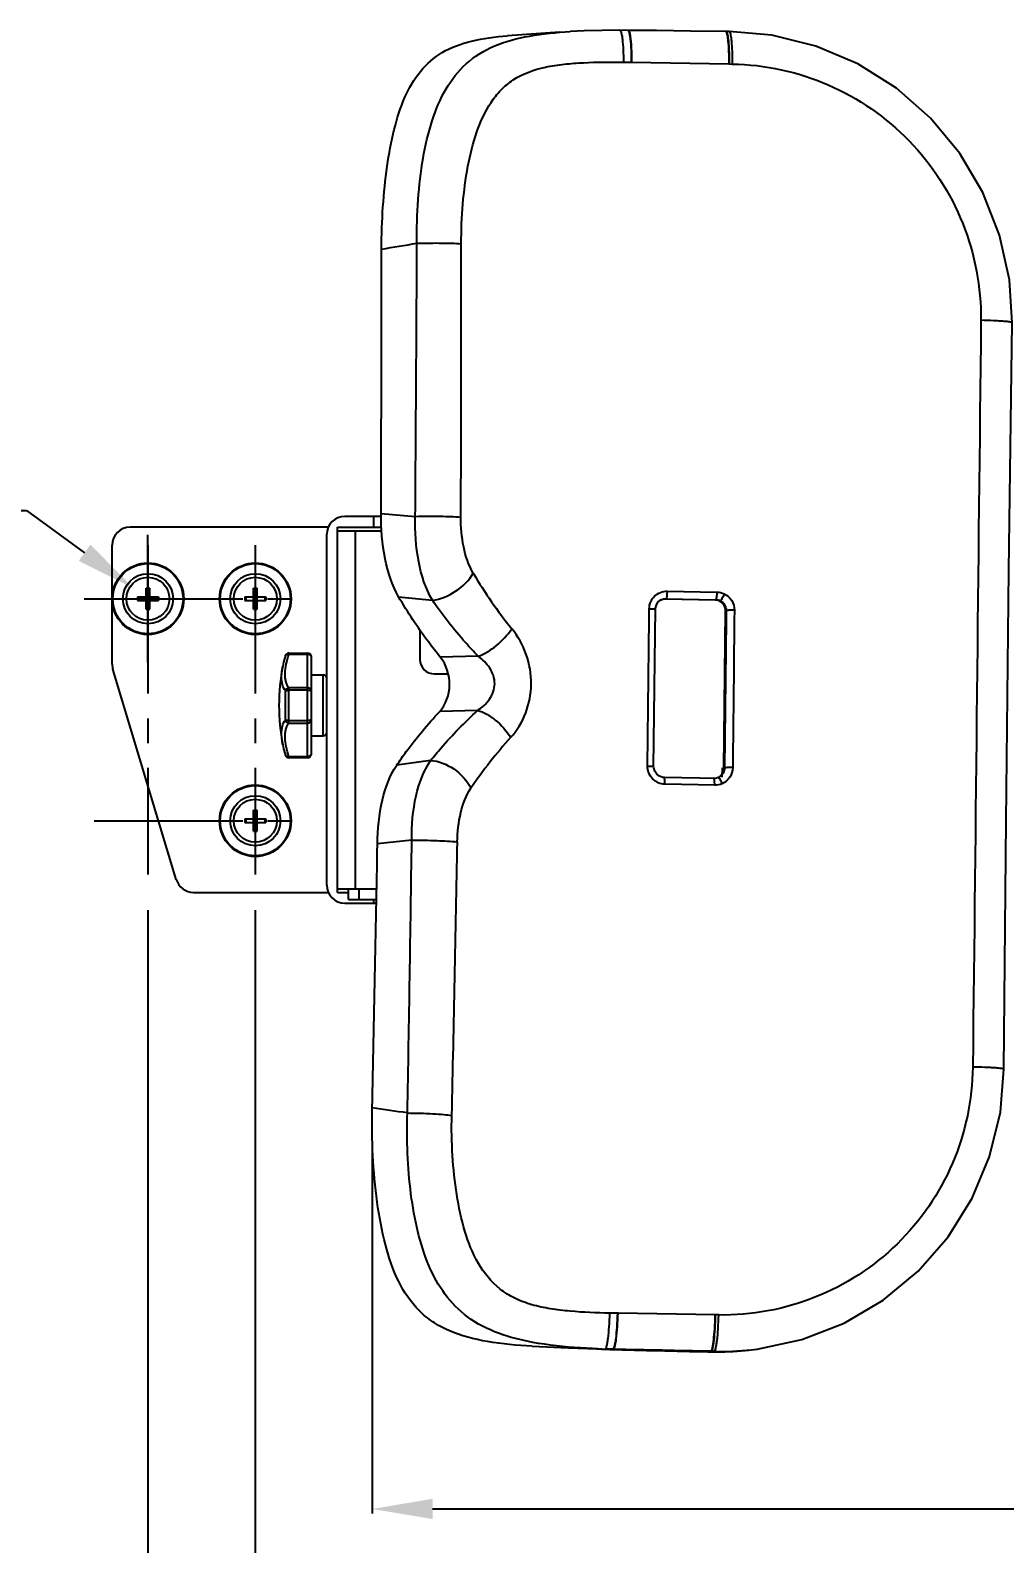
# Model space of a CAD drawing. Header units: inches. Extents: x -1861 to -181, y -5440 to -4252.
# Drawn here: x -1095.5 to -823.2, y -5172.4 to -4749.7 of the extents above; entities that cross this region are included whole.
import ezdxf

# ---------------------------------------------------------------- set-up
doc = ezdxf.new("R2010")
doc.units = ezdxf.units.IN
doc.header["$LTSCALE"] = 10.89
doc.header["$MEASUREMENT"] = 0
doc.header["$PDMODE"] = 3
doc.header["$PDSIZE"] = 0.3125
doc.linetypes.add('CENTER2', pattern=[28.575, 19.05, -3.175, 3.175, -3.175])
doc.layers.get('0').update_dxf_attribs({"linetype": 'CONTINUOUS'})
doc.layers.get('Defpoints').update_dxf_attribs({"linetype": 'CONTINUOUS'})
for name, color, linetype in [('02___PRT_ALL_AXES', 7, 'CONTINUOUS'), ('03___PRT_ALL_CURVES', 7, 'CONTINUOUS'), ('Cneter', 1, 'CENTER2')]:
    doc.layers.add(name, color=color, linetype=linetype)
doc.styles.get("Standard").update_dxf_attribs({"font": 'txt', "width": 0.8})
doc.dimstyles.get("Standard").update_dxf_attribs({"dimtxt": 1.40625, "dimasz": 1.6875, "dimexe": 0.125, "dimexo": 0.0625, "dimgap": 0.09, "dimtad": 0, "dimtih": 1, "dimtoh": 1, "dimzin": 4, "dimdsep": 46, "dimtxsty": 'Standard', "dimcen": 0.09, "dimadec": 0, "dimazin": 0, "dimtp": 0.01, "dimtm": 0.01, "dimtfac": 1, "dimtofl": 0, "dimtmove": 0, "dimatfit": 3, "dimfxl": 1, "dimtolj": 1, "dimtzin": 4, "dimarcsym": 0})

# ---------------------------------------------------------------- blocks, each defined once
blk = doc.blocks.new('*D13')
at = {"color": 3, "linetype": 'ByBlock', "lineweight": -2, "transparency": 16777216}
for p, q in [((-1144.33, -4883.87), (-1096.55, -4883.87)), ((-1096.55, -4883.87), (-1080.3, -4895.67))]:
    blk.add_line(p, q, dxfattribs=at)
at = {"color": 3, "lineweight": -2, "transparency": 16777216}
for p, q in [((-1062.59, -4926.33), (-1062.59, -4890.69)), ((-1080.41, -4908.51), (-1044.77, -4908.51))]:
    blk.add_line(p, q, dxfattribs=at)
at = {"color": 3, "transparency": 16777216}
blk.add_solid([(-1078.64, -4893.39), (-1081.95, -4897.94), (-1066.64, -4905.58)], dxfattribs=at)
at = {"layer": 'Defpoints', "color": 0, "transparency": 16777216}
for p in [(-1066.64, -4905.58), (-1058.54, -4911.45)]:
    blk.add_point(p, dxfattribs=at)
at = {"color": 3, "transparency": 16777216, "insert": (-1120.89, -4875.94), "char_height": 14.062, "attachment_point": 5}
blk.add_mtext('\\A1;6-∅10', dxfattribs=at)
blk = doc.blocks.new('*D14')
at = {"color": 3, "linetype": 'ByBlock', "lineweight": -2, "transparency": 16777216}
for p, q in [((-999.94, -5060.69), (-999.94, -5163.97)), ((-599.24, -5060.69), (-599.24, -5163.97)), ((-983.06, -5162.72), (-616.12, -5162.72))]:
    blk.add_line(p, q, dxfattribs=at)
at = {"color": 3, "transparency": 16777216}
for points in [[(-983.06, -5159.9), (-983.06, -5165.53), (-999.94, -5162.72)], [(-616.12, -5159.9), (-616.12, -5165.53), (-599.24, -5162.72)]]:
    blk.add_solid(points, dxfattribs=at)
at = {"layer": 'Defpoints', "color": 0, "transparency": 16777216}
for p in [(-999.94, -5050.69), (-599.24, -5050.69), (-599.24, -5162.72)]:
    blk.add_point(p, dxfattribs=at)
at = {"color": 3, "transparency": 16777216, "insert": (-799.59, -5154.79), "char_height": 14.062, "attachment_point": 5}
blk.add_mtext('\\A1;400', dxfattribs=at)
blk = doc.blocks.new('*D15')
at = {"color": 3, "linetype": 'ByBlock', "lineweight": -2, "transparency": 16777216}
for p, q in [((-1032.59, -4995.51), (-1032.59, -5209.15)), ((-566.59, -4995.55), (-566.59, -5209.15)), ((-1015.72, -5207.9), (-583.47, -5207.9))]:
    blk.add_line(p, q, dxfattribs=at)
at = {"color": 3, "transparency": 16777216}
for points in [[(-1015.72, -5205.09), (-1015.72, -5210.71), (-1032.59, -5207.9)], [(-583.47, -5205.09), (-583.47, -5210.71), (-566.59, -5207.9)]]:
    blk.add_solid(points, dxfattribs=at)
at = {"layer": 'Defpoints', "color": 0, "transparency": 16777216}
for p in [(-1032.59, -4985.51), (-566.59, -4985.55), (-566.59, -5207.9)]:
    blk.add_point(p, dxfattribs=at)
at = {"color": 3, "transparency": 16777216, "insert": (-799.59, -5199.97), "char_height": 14.0625, "attachment_point": 5}
blk.add_mtext('\\A1;500%%P0.5', dxfattribs=at)
blk = doc.blocks.new('*D16')
at = {"color": 3, "linetype": 'ByBlock', "lineweight": -2, "transparency": 16777216}
for p, q in [((-1062.59, -4995.51), (-1062.59, -5254.92)), ((-536.59, -4995.55), (-536.59, -5254.92)), ((-1045.72, -5253.67), (-553.47, -5253.67))]:
    blk.add_line(p, q, dxfattribs=at)
at = {"color": 3, "transparency": 16777216}
for points in [[(-1045.72, -5250.85), (-1045.72, -5256.48), (-1062.59, -5253.67)], [(-553.47, -5250.85), (-553.47, -5256.48), (-536.59, -5253.67)]]:
    blk.add_solid(points, dxfattribs=at)
at = {"layer": 'Defpoints', "color": 0, "transparency": 16777216}
for p in [(-1062.59, -4985.51), (-536.59, -4985.55), (-536.59, -5253.67)]:
    blk.add_point(p, dxfattribs=at)
at = {"color": 3, "transparency": 16777216, "insert": (-799.59, -5245.74), "char_height": 14.0625, "attachment_point": 5}
blk.add_mtext('\\A1;562%%P0.5', dxfattribs=at)

msp = doc.modelspace()

# ---------------------------------------------------------------- linework, layer by layer
at = {"color": 7, "linetype": 'Continuous'}
for p, q in [((-947.48, -4750.26), (-962.16, -4751.3)), ((-947.48, -4750.26), (-944.59, -4750.08)), ((-928.41, -4749.77), (-930.72, -4749.75)), ((-900.23, -4750.11), (-901.09, -4750.1)), ((-901.03, -4750.24), (-900.99, -4750.31)), ((-929.73, -4758.66), (-927.53, -4758.7)), ((-927.53, -4758.7), (-927.45, -4758.7)), ((-927.45, -4758.7), (-900.28, -4759.15)), ((-900.28, -4759.15), (-900.17, -4759.15)), ((-900.17, -4759.15), (-899.32, -4759.17)), ((-997.46, -4884.75), (-987.89, -4885.5)), ((-1063.09, -4911.43), (-1063.09, -4905.6)), ((-1063.09, -4905.6), (-1062.09, -4905.6)), ((-1063.09, -4906.17), (-1062.09, -4906.17)), ((-1062.09, -4911.43), (-1062.09, -4905.6)), ((-1033.09, -4911.43), (-1033.09, -4905.6)), ((-1033.09, -4905.6), (-1032.09, -4905.6)), ((-1033.09, -4906.17), (-1032.09, -4906.17)), ((-1032.09, -4911.43), (-1032.09, -4905.6)), ((-917.54, -4906.39), (-903.65, -4906.65)), ((-1065.51, -4908.01), (-1065.51, -4909.01)), ((-1065.51, -4908.01), (-1063.09, -4908.01)), ((-1065.51, -4909.01), (-1063.09, -4909.01)), ((-1065.27, -4908.01), (-1065.27, -4909.01)), ((-1063.09, -4908.51), (-1062.09, -4908.51)), ((-1063.09, -4910.86), (-1062.09, -4910.86)), ((-1063.09, -4911.43), (-1062.09, -4911.43)), ((-1062.09, -4908.01), (-1059.67, -4908.01)), ((-1062.09, -4909.01), (-1059.67, -4909.01)), ((-1059.91, -4908.01), (-1059.91, -4909.01)), ((-1059.67, -4908.01), (-1059.67, -4909.01)), ((-1035.51, -4908.01), (-1035.51, -4909.01)), ((-1035.51, -4908.01), (-1033.09, -4908.01)), ((-1035.51, -4909.01), (-1033.09, -4909.01)), ((-1035.27, -4908.01), (-1035.27, -4909.01)), ((-1033.09, -4908.51), (-1032.09, -4908.51)), ((-1033.09, -4910.86), (-1032.09, -4910.86)), ((-1033.09, -4911.43), (-1032.09, -4911.43)), ((-1032.09, -4908.01), (-1029.67, -4908.01)), ((-1032.09, -4909.01), (-1029.67, -4909.01)), ((-1029.91, -4908.01), (-1029.91, -4909.01)), ((-1029.67, -4908.01), (-1029.67, -4909.01)), ((-992.56, -4907.95), (-983.12, -4908.92)), ((-919.34, -4908.89), (-919.34, -4908.89)), ((-917.83, -4908.51), (-918.06, -4908.64)), ((-904.13, -4908.87), (-918.06, -4908.64)), ((-917.83, -4908.51), (-903.95, -4908.77)), ((-903.95, -4908.77), (-904.13, -4908.87)), ((-901.66, -4955.84), (-901.18, -4911.92)), ((-901.02, -4911.82), (-901.18, -4911.92)), ((-1023.22, -4923.96), (-1023.22, -4923.68)), ((-1023.22, -4923.68), (-1017.99, -4923.68)), ((-1023.22, -4923.96), (-1017.99, -4923.96)), ((-1017.99, -4952.91), (-1017.99, -4923.68)), ((-1024.68, -4926.2), (-1024.92, -4927.3)), ((-1024.92, -4927.3), (-1024.92, -4927.3)), ((-1024.17, -4924.38), (-1024.68, -4926.2)), ((-1024.17, -4924.39), (-1024.17, -4924.39)), ((-1016.99, -4924.68), (-1016.99, -4951.91)), ((-970.32, -4924.57), (-980.9, -4924.84)), ((-1013.59, -4946.79), (-1013.59, -4929.79)), ((-1024.19, -4942.33), (-1024.19, -4934.26)), ((-1023.22, -4943.22), (-1023.22, -4933.37)), ((-1017.99, -4933.37), (-1023.22, -4933.37)), ((-1017.99, -4934.04), (-1023.22, -4934.04)), ((-970.48, -4939.72), (-981.07, -4939.98)), ((-1023.22, -4942.55), (-1017.99, -4942.55)), ((-1023.22, -4943.22), (-1017.99, -4943.22)), ((-1024.92, -4949.29), (-1024.92, -4949.29)), ((-1023.22, -4952.91), (-1023.22, -4952.63)), ((-1017.99, -4952.63), (-1023.22, -4952.63)), ((-1017.99, -4952.91), (-1023.22, -4952.91)), ((-983.61, -4953.7), (-993.08, -4954.97)), ((-901.49, -4955.75), (-901.66, -4955.84)), ((-904.23, -4960.58), (-918.13, -4960.33)), ((-1035.51, -4970.01), (-1035.51, -4971.01)), ((-1035.51, -4970.01), (-1033.09, -4970.01)), ((-1035.27, -4970.01), (-1035.27, -4971.01)), ((-1033.09, -4973.43), (-1033.09, -4967.6)), ((-1033.09, -4967.6), (-1032.09, -4967.6)), ((-1033.09, -4968.17), (-1032.09, -4968.17)), ((-1033.09, -4970.51), (-1032.09, -4970.51)), ((-1032.09, -4973.43), (-1032.09, -4967.6)), ((-1032.09, -4970.01), (-1029.67, -4970.01)), ((-1029.91, -4970.01), (-1029.91, -4971.01)), ((-1029.67, -4970.01), (-1029.67, -4971.01)), ((-1035.51, -4971.01), (-1033.09, -4971.01)), ((-1033.09, -4972.86), (-1032.09, -4972.86)), ((-1033.09, -4973.43), (-1032.09, -4973.43)), ((-1032.09, -4971.01), (-1029.67, -4971.01)), ((-988.88, -4975.94), (-998.47, -4977)), ((-931.34, -5108.08), (-933.53, -5108.04)), ((-931.25, -5108.08), (-931.34, -5108.08)), ((-904.08, -5108.53), (-931.25, -5108.08)), ((-903.98, -5108.54), (-904.08, -5108.53)), ((-903.12, -5108.55), (-903.98, -5108.54)), ((-939.13, -5117.93), (-937.23, -5118.01)), ((-936.96, -5117.99), (-937.23, -5117.98)), ((-937.23, -5118), (-934.85, -5118.06)), ((-937.23, -5118.01), (-936.96, -5118.02)), ((-934.86, -5118.09), (-933.51, -5118.14)), ((-932.63, -5118.12), (-934.85, -5118.06)), ((-932.54, -5118.12), (-933.51, -5118.14)), ((-932.54, -5118.12), (-932.63, -5118.12)), ((-905.2, -5118.69), (-906.18, -5118.83)), ((-905.2, -5118.69), (-905.31, -5118.69)), ((-904.35, -5118.71), (-905.2, -5118.69)), ((-895.69, -5118.44), (-894.66, -5118.33)), ((-894.66, -5118.33), (-894.07, -5118.27)), ((-906.18, -5118.83), (-906.04, -5118.84)), ((-906.04, -5118.84), (-905.82, -5118.82))]:
    msp.add_line(p, q, dxfattribs=at)
for points in [[(-930.72, -4749.75), (-940.7, -4749.89), (-944.59, -4750.08)], [(-901.19, -4750.1), (-910.97, -4749.98), (-920.48, -4749.85), (-928.41, -4749.77)], [(-821.15, -4831.45), (-821.89, -4819.4), (-824.62, -4806.96), (-829.29, -4795.1), (-835.77, -4784.12), (-843.9, -4774.31), (-853.48, -4765.92), (-864.25, -4759.16), (-875.96, -4754.19), (-888.29, -4751.15), (-900.23, -4750.11)], [(-823.42, -5039.91), (-822.77, -4970.6), (-822.01, -4900.67), (-821.15, -4831.45)], [(-921.3, -4955.36), (-921.13, -4940.97), (-920.97, -4925.88), (-920.82, -4911.43)], [(-920.82, -4911.43), (-920.8, -4911.1), (-920.54, -4910.2), (-920.01, -4909.42), (-919.34, -4908.89)], [(-1024.92, -4949.29), (-1024.68, -4950.39), (-1024.17, -4952.2)], [(-918.36, -4958.43), (-918.74, -4958.39), (-919.65, -4958.1), (-920.44, -4957.52), (-921, -4956.71), (-921.27, -4955.78), (-921.3, -4955.36)], [(-904.47, -4958.68), (-908.38, -4958.61), (-913.45, -4958.52), (-918.36, -4958.43)], [(-903.23, -4958.43), (-903.72, -4958.6), (-904.36, -4958.68), (-904.47, -4958.68)], [(-894.07, -5118.27), (-892.33, -5118.06), (-879.92, -5115.41), (-868.09, -5110.81), (-857.16, -5104.39), (-847.4, -5096.29), (-839.05, -5086.74), (-832.33, -5075.96), (-827.41, -5064.25), (-824.42, -5051.89), (-823.42, -5039.91)], [(-955.27, -5117.25), (-945.04, -5117.73), (-936.96, -5118.01)]]:
    msp.add_lwpolyline(points, dxfattribs=at)
for centre, radius in [((-1062.59, -4908.51), 10), ((-1062.59, -4908.51), 9.8), ((-1032.59, -4908.51), 10), ((-1032.59, -4908.51), 9.8), ((-1062.59, -4908.51), 7), ((-1062.59, -4908.51), 6), ((-1032.59, -4908.51), 7), ((-1032.59, -4908.51), 6), ((-1032.59, -4970.51), 10), ((-1032.59, -4970.51), 9.8), ((-1032.59, -4970.51), 7), ((-1032.59, -4970.51), 6)]:
    msp.add_circle(centre, radius, dxfattribs=at)
for centre, radius, start, end in [((-1408.96, -2291.35), 2552.91, 279.27891, 279.50396), ((-27734.3, -4687.19), 26747.14, 359.575186, 359.738592), ((-12293.86, -4830.38), 11318.83, 359.719847, 0.106422), ((-19178.62, -4814.41), 18181.29, 359.778347, 0.011197), ((-832.59, -4967.8), 137.09, 87.3751, 88.8615), ((-866.93, -4840.06), 121.39, 210.3282, 219.2652), ((-19226.06, -4734.03), 18304.39, 359.307545, 359.445123), ((-918.11, -4911.6), 2.96, 107.1364, 116.5935), ((-918.11, -4911.63), 2.99, 89.1173, 107.0683), ((-1023.22, -4924.68), 1, 90.003, 162.6971), ((-1017.99, -4924.68), 1, 0.0016, 89.9987), ((-1013.59, -4930.79), 1, 0, 90), ((-1003.74, -4945.15), 21.59, 190.7777, 191.0701), ((-1013.59, -4945.79), 1, 270, 0), ((-872.73, -5028.43), 120.07, 137.495, 146.0787), ((-1023.22, -4951.91), 1, 197.3808, 269.9979), ((-1017.99, -4951.91), 1, 270, 360), ((-904.64, -4955.81), 2.99, 305.3264, 323.2865), ((-904.65, -4955.81), 2.99, 323.3986, 341.3676), ((-904.67, -4955.81), 3.02, 341.4722, 359.3202), ((-904.43, -4955.77), 2.92, 294.1002, 299.6572), ((-904.62, -4955.83), 2.95, 301.1475, 305.2633), ((-19028.16, -4654.02), 18032.59, 358.739522, 358.973716), ((-27640.31, -4593.26), 26654.19, 359.013566, 359.177356), ((-12315.45, -4785.01), 11340.92, 358.64685, 359.032929), ((-1310.39, -7221.66), 2193.05, 81.60162, 81.86192), ((-929.92, -4929.2), 188.93, 267.864, 268.5022), ((-900.23, -4110.73), 1007.96, 267.91158, 268.03116), ((-932.97, -4740.92), 378.88, 274.1105, 274.3332), ((-903.89, -5039.49), 79.38, 269.2677, 275.9288), ((-902.61, -5039.51), 79.22, 268.7444, 276.1857), ((-903.89, -5039.53), 79.33, 268.4425, 269.2652)]:
    msp.add_arc(centre, radius, start, end, dxfattribs=at)
for points, knots in [([(-987.44, -4809.22), (-987.5, -4805.17), (-987.28, -4797.22), (-985.96, -4785.75), (-983.55, -4775.28), (-979.79, -4766.13), (-974, -4758.63), (-965.73, -4753.59), (-955.67, -4751.03), (-948.44, -4750.32), (-944.63, -4750.09)], [0, 0, 0, 0, 0.144539, 0.282746, 0.410529, 0.526165, 0.633011, 0.741801, 0.86401, 1, 1, 1, 1]), ([(-930.72, -4749.75), (-930.64, -4749.75), (-930.45, -4750.01), (-930.32, -4750.49), (-930.15, -4751.31), (-929.95, -4752.89), (-929.78, -4755.38), (-929.73, -4757.5), (-929.73, -4758.66)], [0, 0, 0, 0, 0.02831, 0.086601, 0.177376, 0.298568, 0.616473, 1, 1, 1, 1]), ([(-928.34, -4749.88), (-928.22, -4750.06), (-928.07, -4750.64), (-927.87, -4751.72), (-927.72, -4753.23), (-927.65, -4754.36), (-927.62, -4754.99)], [0, 0, 0, 0, 0.125181, 0.340318, 0.63686, 1, 1, 1, 1]), ([(-928.26, -4749.88), (-928.13, -4750.06), (-927.98, -4750.64), (-927.79, -4751.72), (-927.64, -4753.22), (-927.56, -4754.36), (-927.53, -4754.98)], [0, 0, 0, 0, 0.125208, 0.340344, 0.63687, 1, 1, 1, 1]), ([(-901.19, -4750.1), (-901.14, -4750.1), (-901.08, -4750.16), (-901.04, -4750.22), (-901.03, -4750.24)], [0, 0, 0, 0, 0.671611, 1, 1, 1, 1]), ([(-901.09, -4750.1), (-901.04, -4750.1), (-900.98, -4750.16), (-900.94, -4750.22), (-900.92, -4750.24)], [0, 0, 0, 0, 0.671708, 1, 1, 1, 1]), ([(-900.99, -4750.31), (-900.97, -4750.36), (-900.88, -4750.58), (-900.82, -4750.81), (-900.78, -4751)], [0, 0, 0, 0, 0.193292, 1, 1, 1, 1]), ([(-900.92, -4750.24), (-900.9, -4750.28), (-900.78, -4750.52), (-900.72, -4750.79), (-900.68, -4751)], [0, 0, 0, 0, 0.179168, 1, 1, 1, 1]), ([(-900.78, -4751), (-900.65, -4751.59), (-900.48, -4753.04), (-900.39, -4754.5), (-900.35, -4755.35)], [0, 0, 0, 0, 0.414348, 1, 1, 1, 1]), ([(-900.23, -4750.11), (-900.15, -4750.11), (-899.97, -4750.38), (-899.84, -4750.87), (-899.68, -4751.71), (-899.5, -4753.32), (-899.35, -4755.84), (-899.31, -4757.99), (-899.32, -4759.17)], [0, 0, 0, 0, 0.027558, 0.085709, 0.176648, 0.298165, 0.616713, 1, 1, 1, 1]), ([(-997.33, -4810.86), (-997.33, -4806.92), (-997.06, -4799.19), (-995.94, -4788), (-994.05, -4777.72), (-991.21, -4768.67), (-986.93, -4761.04), (-980.42, -4755.39), (-971.82, -4752.31), (-965.53, -4751.55), (-962.16, -4751.3)], [0, 0, 0, 0, 0.15063, 0.295192, 0.429037, 0.549184, 0.656475, 0.758953, 0.870761, 1, 1, 1, 1]), ([(-927.62, -4754.99), (-927.61, -4755.28), (-927.56, -4756.52), (-927.53, -4757.75), (-927.53, -4758.7)], [0, 0, 0, 0, 0.237468, 1, 1, 1, 1]), ([(-927.53, -4754.98), (-927.52, -4755.28), (-927.47, -4756.52), (-927.45, -4757.75), (-927.45, -4758.7)], [0, 0, 0, 0, 0.237433, 1, 1, 1, 1]), ([(-900.68, -4751), (-900.55, -4751.59), (-900.38, -4753.04), (-900.29, -4754.49), (-900.25, -4755.35)], [0, 0, 0, 0, 0.414395, 1, 1, 1, 1]), ([(-975.05, -4809.35), (-975.05, -4805.66), (-974.76, -4798.42), (-973.42, -4787.94), (-971.06, -4778.31), (-967.82, -4771.08), (-964.07, -4766.34), (-959.28, -4762.34), (-952.99, -4760.12), (-946.26, -4759.14), (-938.97, -4758.62), (-933.44, -4758.6), (-929.73, -4758.66)], [0, 0, 0, 0, 0.136494, 0.267313, 0.389315, 0.501919, 0.556275, 0.611296, 0.730424, 0.795707, 0.863039, 1, 1, 1, 1]), ([(-900.35, -4755.35), (-900.34, -4755.65), (-900.29, -4756.92), (-900.27, -4758.19), (-900.28, -4759.15)], [0, 0, 0, 0, 0.237421, 1, 1, 1, 1]), ([(-900.25, -4755.35), (-900.23, -4755.65), (-900.19, -4756.92), (-900.17, -4758.19), (-900.17, -4759.15)], [0, 0, 0, 0, 0.237385, 1, 1, 1, 1]), ([(-899.32, -4759.17), (-890.18, -4759.32), (-871.75, -4763.33), (-848.63, -4779.37), (-833.25, -4802.99), (-829.77, -4821.57), (-829.86, -4830.74)], [0, 0, 0, 0, 0.249353, 0.499358, 0.749708, 1, 1, 1, 1]), ([(-987.44, -4809.22), (-985.06, -4809.16), (-980.93, -4809.14), (-976.79, -4809.2), (-975.05, -4809.35)], [0, 0, 0, 0, 0.5757, 1, 1, 1, 1]), ([(-821.15, -4831.45), (-821.15, -4831.41), (-821.3, -4831.33), (-821.54, -4831.27), (-821.99, -4831.19), (-822.87, -4831.08), (-824.34, -4830.96), (-825.6, -4830.89), (-826.31, -4830.85)], [0, 0, 0, 0, 0.022812, 0.075641, 0.160251, 0.275726, 0.591079, 1, 1, 1, 1]), ([(-992.56, -4907.95), (-994.44, -4904.71), (-996.86, -4896.94), (-997.48, -4888.97), (-997.46, -4884.75)], [0, 0, 0, 0, 0.47023, 1, 1, 1, 1]), ([(-983.12, -4908.92), (-985.02, -4905.65), (-987.53, -4897.83), (-988.04, -4889.76), (-987.89, -4885.5)], [0, 0, 0, 0, 0.470762, 1, 1, 1, 1]), ([(-987.89, -4885.5), (-985.54, -4885.45), (-981.29, -4885.45), (-977.04, -4885.56), (-975.16, -4885.72)], [0, 0, 0, 0, 0.555162, 1, 1, 1, 1]), ([(-971.71, -4901.36), (-973.02, -4899.13), (-974.72, -4893.9), (-975.18, -4888.52), (-975.16, -4885.72)], [0, 0, 0, 0, 0.480583, 1, 1, 1, 1]), ([(-983.12, -4908.92), (-980.81, -4908.69), (-976.36, -4906.75), (-972.86, -4903.41), (-971.71, -4901.36)], [0, 0, 0, 0, 0.496825, 1, 1, 1, 1]), ([(-922.52, -4911.29), (-922.51, -4910.03), (-921.45, -4907.4), (-918.8, -4906.37), (-917.54, -4906.39)], [0, 0, 0, 0, 0.501361, 1, 1, 1, 1]), ([(-917.54, -4906.39), (-917.55, -4906.65), (-917.57, -4907.13), (-917.62, -4907.79), (-917.71, -4908.21), (-917.77, -4908.48), (-917.83, -4908.51)], [0, 0, 0, 0, 0.359873, 0.674535, 0.897321, 1, 1, 1, 1]), ([(-903.65, -4906.65), (-903.65, -4906.91), (-903.67, -4907.39), (-903.72, -4908.05), (-903.81, -4908.47), (-903.88, -4908.74), (-903.95, -4908.77)], [0, 0, 0, 0, 0.359396, 0.673675, 0.896435, 1, 1, 1, 1]), ([(-901.55, -4907.16), (-901.66, -4907.39), (-901.88, -4907.84), (-902.21, -4908.44), (-902.47, -4908.81), (-902.62, -4909.05), (-902.7, -4909.07)], [0, 0, 0, 0, 0.351651, 0.665121, 0.892073, 1, 1, 1, 1]), ([(-901.55, -4907.16), (-900.71, -4907.57), (-899.24, -4908.89), (-898.72, -4910.8), (-898.73, -4911.74)], [0, 0, 0, 0, 0.499339, 1, 1, 1, 1]), ([(-980.9, -4924.84), (-982.01, -4923.47), (-986.22, -4918.07), (-990.02, -4912.34), (-992.56, -4907.95)], [0, 0, 0, 0, 0.258075, 1, 1, 1, 1]), ([(-970.32, -4924.57), (-971.53, -4923.32), (-976.12, -4918.38), (-980.3, -4913.05), (-983.12, -4908.92)], [0, 0, 0, 0, 0.258409, 1, 1, 1, 1]), ([(-922.52, -4911.29), (-922.3, -4911.3), (-921.9, -4911.31), (-921.34, -4911.33), (-921.07, -4911.39), (-920.82, -4911.39), (-920.82, -4911.43)], [0, 0, 0, 0, 0.390756, 0.711592, 0.922602, 1, 1, 1, 1]), ([(-901.18, -4911.92), (-901.17, -4911.15), (-901.79, -4909.55), (-903.37, -4908.88), (-904.13, -4908.87)], [0, 0, 0, 0, 0.500547, 1, 1, 1, 1]), ([(-902.7, -4909.07), (-902.2, -4909.32), (-901.32, -4910.12), (-901.01, -4911.26), (-901.02, -4911.82)], [0, 0, 0, 0, 0.498896, 1, 1, 1, 1]), ([(-898.73, -4911.74), (-899, -4911.73), (-899.51, -4911.73), (-900.19, -4911.73), (-900.68, -4911.78), (-900.95, -4911.78), (-901.02, -4911.82)], [0, 0, 0, 0, 0.350888, 0.665808, 0.894129, 1, 1, 1, 1]), ([(-970.32, -4924.57), (-968.48, -4923.97), (-964.97, -4921.68), (-962.13, -4918.68), (-960.92, -4916.89)], [0, 0, 0, 0, 0.472413, 1, 1, 1, 1]), ([(-961.25, -4947.3), (-957.64, -4943.37), (-953.46, -4932.21), (-957.46, -4921.12), (-960.92, -4916.89)], [0, 0, 0, 0, 0.494256, 1, 1, 1, 1]), ([(-1024.26, -4929.32), (-1024.24, -4928.48), (-1024, -4926.66), (-1023.52, -4924.9), (-1023.22, -4923.96)], [0, 0, 0, 0, 0.459972, 1, 1, 1, 1]), ([(-1024.17, -4924.39), (-1024.15, -4924.31), (-1024.06, -4924.16), (-1023.83, -4924.01), (-1023.54, -4923.94), (-1023.33, -4923.94), (-1023.22, -4923.96)], [0, 0, 0, 0, 0.214694, 0.449169, 0.712538, 1, 1, 1, 1]), ([(-1017.99, -4923.96), (-1017.86, -4923.96), (-1017.61, -4923.99), (-1017.28, -4924.15), (-1017.05, -4924.38), (-1016.99, -4924.59), (-1016.99, -4924.68)], [0, 0, 0, 0, 0.285553, 0.551694, 0.787749, 1, 1, 1, 1]), ([(-1025.25, -4930.03), (-1025.24, -4929.82), (-1025.19, -4928.9), (-1025.06, -4927.99), (-1024.92, -4927.3)], [0, 0, 0, 0, 0.232886, 1, 1, 1, 1]), ([(-981.07, -4939.98), (-979.28, -4938.06), (-977.4, -4932.47), (-979.19, -4926.96), (-980.9, -4924.84)], [0, 0, 0, 0, 0.491845, 1, 1, 1, 1]), ([(-970.48, -4939.72), (-969.22, -4938.88), (-966.9, -4936.83), (-965.12, -4932.26), (-966.81, -4927.64), (-969.08, -4925.48), (-970.32, -4924.57)], [0, 0, 0, 0, 0.247275, 0.497236, 0.748881, 1, 1, 1, 1]), ([(-1024.19, -4934.26), (-1024.59, -4933.73), (-1025.01, -4932.74), (-1025.24, -4931.28), (-1025.26, -4930.46), (-1025.25, -4930.03)], [0, 0, 0, 0, 0.447023, 0.707942, 1, 1, 1, 1]), ([(-1023.22, -4933.37), (-1023.41, -4933.13), (-1023.74, -4932.58), (-1024.07, -4931.62), (-1024.25, -4930.52), (-1024.27, -4929.73), (-1024.26, -4929.32)], [0, 0, 0, 0, 0.215322, 0.449217, 0.709174, 1, 1, 1, 1]), ([(-1023.22, -4933.37), (-1023.45, -4933.38), (-1023.92, -4933.58), (-1024.16, -4934.03), (-1024.19, -4934.25)], [0, 0, 0, 0, 0.501916, 1, 1, 1, 1]), ([(-1024.19, -4934.25), (-1024.15, -4934.22), (-1024.03, -4934.15), (-1023.71, -4934.06), (-1023.43, -4934.04), (-1023.22, -4934.04)], [0, 0, 0, 0, 0.156727, 0.388338, 1, 1, 1, 1]), ([(-1016.99, -4934.33), (-1016.99, -4934.2), (-1017.04, -4933.95), (-1017.27, -4933.63), (-1017.6, -4933.42), (-1017.86, -4933.37), (-1017.99, -4933.37)], [0, 0, 0, 0, 0.245205, 0.493221, 0.745208, 1, 1, 1, 1]), ([(-1017.99, -4934.04), (-1017.86, -4934.04), (-1017.62, -4934.06), (-1017.35, -4934.1), (-1017.17, -4934.16), (-1017.06, -4934.21), (-1016.99, -4934.28), (-1016.99, -4934.33)], [0, 0, 0, 0, 0.354205, 0.659296, 0.780876, 0.877523, 1, 1, 1, 1]), ([(-993.08, -4954.97), (-992.21, -4953.7), (-988.51, -4948.48), (-984.38, -4943.55), (-981.07, -4939.98)], [0, 0, 0, 0, 0.239691, 1, 1, 1, 1]), ([(-983.61, -4953.7), (-982.66, -4952.5), (-978.58, -4947.57), (-974.08, -4943), (-970.48, -4939.72)], [0, 0, 0, 0, 0.239116, 1, 1, 1, 1]), ([(-970.48, -4939.72), (-969.64, -4939.92), (-967.88, -4940.66), (-964.54, -4942.99), (-962.38, -4945.45), (-961.25, -4947.3)], [0, 0, 0, 0, 0.213561, 0.464503, 1, 1, 1, 1]), ([(-1025.25, -4946.58), (-1025.26, -4946.15), (-1025.24, -4945.32), (-1025.01, -4943.86), (-1024.59, -4942.86), (-1024.19, -4942.33)], [0, 0, 0, 0, 0.292277, 0.553257, 1, 1, 1, 1]), ([(-1024.26, -4947.29), (-1024.27, -4946.88), (-1024.26, -4946.09), (-1024.08, -4944.98), (-1023.74, -4944.02), (-1023.41, -4943.46), (-1023.22, -4943.22)], [0, 0, 0, 0, 0.29105, 0.55107, 0.784878, 1, 1, 1, 1]), ([(-1024.19, -4942.33), (-1024.16, -4942.56), (-1023.92, -4943.01), (-1023.45, -4943.21), (-1023.22, -4943.22)], [0, 0, 0, 0, 0.498085, 1, 1, 1, 1]), ([(-1023.22, -4942.55), (-1023.43, -4942.55), (-1023.71, -4942.53), (-1024.03, -4942.44), (-1024.15, -4942.37), (-1024.19, -4942.33)], [0, 0, 0, 0, 0.61166, 0.843271, 1, 1, 1, 1]), ([(-1017.99, -4943.22), (-1017.86, -4943.22), (-1017.6, -4943.17), (-1017.27, -4942.96), (-1017.04, -4942.64), (-1016.99, -4942.39), (-1016.99, -4942.26)], [0, 0, 0, 0, 0.254794, 0.50678, 0.754795, 1, 1, 1, 1]), ([(-1016.99, -4942.26), (-1016.99, -4942.31), (-1017.06, -4942.37), (-1017.17, -4942.43), (-1017.35, -4942.49), (-1017.62, -4942.53), (-1017.86, -4942.55), (-1017.99, -4942.55)], [0, 0, 0, 0, 0.122475, 0.219123, 0.340701, 0.645793, 1, 1, 1, 1]), ([(-1024.95, -4949.18), (-1024.99, -4948.95), (-1025.14, -4948.09), (-1025.23, -4947.22), (-1025.25, -4946.58)], [0, 0, 0, 0, 0.266541, 1, 1, 1, 1]), ([(-1023.22, -4952.63), (-1023.52, -4951.7), (-1023.99, -4949.94), (-1024.24, -4948.13), (-1024.26, -4947.29)], [0, 0, 0, 0, 0.539769, 1, 1, 1, 1]), ([(-1023.22, -4952.63), (-1023.33, -4952.65), (-1023.54, -4952.65), (-1023.83, -4952.58), (-1024.06, -4952.43), (-1024.15, -4952.28), (-1024.17, -4952.2)], [0, 0, 0, 0, 0.287556, 0.551075, 0.785748, 1, 1, 1, 1]), ([(-1016.99, -4951.91), (-1016.99, -4952), (-1017.05, -4952.21), (-1017.28, -4952.44), (-1017.61, -4952.6), (-1017.86, -4952.63), (-1017.99, -4952.63)], [0, 0, 0, 0, 0.212251, 0.448306, 0.714449, 1, 1, 1, 1]), ([(-988.88, -4975.94), (-988.93, -4971.79), (-988.3, -4964.06), (-985.61, -4956.63), (-983.61, -4953.7)], [0, 0, 0, 0, 0.539499, 1, 1, 1, 1]), ([(-983.61, -4953.7), (-981.32, -4953.78), (-976.76, -4955.71), (-973.43, -4959.27), (-972.36, -4961.42)], [0, 0, 0, 0, 0.487827, 1, 1, 1, 1]), ([(-998.47, -4977), (-998.4, -4972.88), (-997.66, -4965.26), (-995.05, -4957.87), (-993.08, -4954.97)], [0, 0, 0, 0, 0.540303, 1, 1, 1, 1]), ([(-918.13, -4960.33), (-919.4, -4960.31), (-922.02, -4959.17), (-923.02, -4956.51), (-923, -4955.24)], [0, 0, 0, 0, 0.498686, 1, 1, 1, 1]), ([(-923, -4955.24), (-922.78, -4955.24), (-922.38, -4955.26), (-921.81, -4955.27), (-921.55, -4955.34), (-921.3, -4955.32), (-921.3, -4955.36)], [0, 0, 0, 0, 0.391522, 0.712873, 0.923911, 1, 1, 1, 1]), ([(-901.49, -4955.75), (-901.5, -4956.26), (-901.78, -4957.3), (-902.54, -4958.05), (-902.98, -4958.3)], [0, 0, 0, 0, 0.502199, 1, 1, 1, 1]), ([(-899.21, -4955.68), (-899.22, -4956.61), (-899.78, -4958.5), (-901.28, -4959.78), (-902.12, -4960.16)], [0, 0, 0, 0, 0.501652, 1, 1, 1, 1]), ([(-899.21, -4955.68), (-899.48, -4955.68), (-899.98, -4955.68), (-900.67, -4955.67), (-901.16, -4955.72), (-901.42, -4955.71), (-901.49, -4955.75)], [0, 0, 0, 0, 0.351178, 0.666308, 0.894635, 1, 1, 1, 1]), ([(-976.15, -4976.42), (-976.11, -4973.68), (-975.56, -4968.48), (-973.74, -4963.46), (-972.36, -4961.42)], [0, 0, 0, 0, 0.527835, 1, 1, 1, 1]), ([(-918.13, -4960.33), (-918.13, -4960.08), (-918.13, -4959.64), (-918.18, -4959.03), (-918.23, -4958.68), (-918.3, -4958.43), (-918.36, -4958.43)], [0, 0, 0, 0, 0.378079, 0.696109, 0.910606, 1, 1, 1, 1]), ([(-904.23, -4960.58), (-904.23, -4960.34), (-904.24, -4959.9), (-904.28, -4959.28), (-904.34, -4958.94), (-904.42, -4958.68), (-904.47, -4958.68)], [0, 0, 0, 0, 0.377396, 0.694915, 0.909386, 1, 1, 1, 1]), ([(-902.12, -4960.16), (-902.28, -4959.8), (-902.58, -4959.23), (-902.91, -4958.66), (-903.1, -4958.49)], [0, 0, 0, 0, 0.609154, 1, 1, 1, 1]), ([(-988.88, -4975.94), (-986.52, -4975.92), (-982.28, -4976.01), (-978.03, -4976.21), (-976.15, -4976.42)], [0, 0, 0, 0, 0.55489, 1, 1, 1, 1]), ([(-832.13, -5039.3), (-832.24, -5048.45), (-836.1, -5066.89), (-852.01, -5090.02), (-875.51, -5105.32), (-894, -5108.7), (-903.12, -5108.55)], [0, 0, 0, 0, 0.250641, 0.500561, 0.750238, 1, 1, 1, 1]), ([(-823.42, -5039.91), (-823.42, -5039.85), (-823.72, -5039.78), (-824.13, -5039.69), (-824.95, -5039.61), (-825.98, -5039.53), (-827.28, -5039.45), (-829.35, -5039.36), (-830.99, -5039.32), (-832.13, -5039.3)], [0, 0, 0, 0, 0.021529, 0.077452, 0.167508, 0.28903, 0.438181, 0.610152, 1, 1, 1, 1]), ([(-955.27, -5117.25), (-959.45, -5117.04), (-967.35, -5116.37), (-976.8, -5113.99), (-983.06, -5110.6), (-988.24, -5106.36), (-993.11, -5099.07), (-996.61, -5088.58), (-998.76, -5076.73), (-999.89, -5063.94), (-1000.03, -5055.14), (-999.94, -5050.69)], [0, 0, 0, 0, 0.134626, 0.255263, 0.310076, 0.362783, 0.469358, 0.586735, 0.716974, 0.85662, 1, 1, 1, 1]), ([(-955.09, -5116.19), (-961.48, -5115.01), (-971.02, -5112.04), (-979.98, -5102.95), (-984.46, -5094.63), (-987.44, -5085.08), (-989.94, -5070.85), (-990.36, -5059.67), (-990.08, -5052.13)], [0, 0, 0, 0, 0.241068, 0.35118, 0.465152, 0.588099, 0.72021, 1, 1, 1, 1]), ([(-990.08, -5052.13), (-987.7, -5052.14), (-984.3, -5052.25), (-980.17, -5052.53), (-978.42, -5052.71), (-977.7, -5052.83)], [0, 0, 0, 0, 0.574958, 0.823041, 1, 1, 1, 1]), ([(-933.53, -5108.04), (-937.24, -5107.98), (-942.78, -5107.76), (-950.05, -5106.91), (-955.26, -5105.82), (-960.08, -5104.06), (-965.62, -5100.65), (-970.78, -5094.24), (-974.37, -5084.97), (-976.52, -5074.79), (-977.64, -5063.96), (-977.79, -5056.56), (-977.7, -5052.83)], [0, 0, 0, 0, 0.132998, 0.19852, 0.262332, 0.323396, 0.381493, 0.493642, 0.610392, 0.735032, 0.866048, 1, 1, 1, 1]), ([(-934.85, -5118.06), (-934.76, -5118.06), (-934.55, -5117.76), (-934.39, -5117.21), (-934.18, -5116.27), (-933.92, -5114.47), (-933.67, -5111.68), (-933.56, -5109.32), (-933.53, -5108.04)], [0, 0, 0, 0, 0.028041, 0.087665, 0.180599, 0.304133, 0.624059, 1, 1, 1, 1]), ([(-932.63, -5118.12), (-932.53, -5118.12), (-932.33, -5117.81), (-932.17, -5117.26), (-931.97, -5116.31), (-931.71, -5114.51), (-931.47, -5111.72), (-931.37, -5109.36), (-931.34, -5108.08)], [0, 0, 0, 0, 0.028033, 0.087806, 0.180874, 0.304491, 0.624381, 1, 1, 1, 1]), ([(-932.54, -5118.12), (-932.44, -5118.12), (-932.25, -5117.81), (-932.09, -5117.26), (-931.88, -5116.31), (-931.63, -5114.52), (-931.38, -5111.73), (-931.28, -5109.36), (-931.25, -5108.08)], [0, 0, 0, 0, 0.028034, 0.087812, 0.180885, 0.304505, 0.624394, 1, 1, 1, 1]), ([(-905.31, -5118.69), (-905.21, -5118.68), (-905.03, -5118.35), (-904.86, -5117.78), (-904.67, -5116.82), (-904.43, -5115), (-904.2, -5112.19), (-904.1, -5109.82), (-904.08, -5108.53)], [0, 0, 0, 0, 0.029049, 0.090141, 0.184152, 0.308206, 0.627303, 1, 1, 1, 1]), ([(-905.2, -5118.69), (-905.1, -5118.68), (-904.93, -5118.35), (-904.76, -5117.79), (-904.57, -5116.82), (-904.32, -5115), (-904.09, -5112.19), (-904, -5109.82), (-903.98, -5108.54)], [0, 0, 0, 0, 0.029062, 0.090162, 0.184179, 0.308233, 0.627323, 1, 1, 1, 1]), ([(-904.35, -5118.71), (-904.25, -5118.7), (-904.07, -5118.37), (-903.9, -5117.8), (-903.71, -5116.84), (-903.47, -5115.02), (-903.24, -5112.21), (-903.15, -5109.83), (-903.12, -5108.55)], [0, 0, 0, 0, 0.029112, 0.090265, 0.184318, 0.308388, 0.627441, 1, 1, 1, 1]), ([(-937.23, -5117.98), (-938.75, -5117.93), (-944.73, -5117.62), (-950.7, -5117), (-955.09, -5116.19)], [0, 0, 0, 0, 0.254013, 1, 1, 1, 1])]:
    msp.add_open_spline(points, degree=3, knots=knots, dxfattribs=at)
for points in [[(-928.5, -4749.76), (-928.44, -4749.77), (-928.38, -4749.83), (-928.34, -4749.88)], [(-928.41, -4749.77), (-928.35, -4749.77), (-928.29, -4749.83), (-928.26, -4749.88)], [(-829.85, -4830.74), (-830.6, -4900.26), (-831.35, -4969.78), (-832.12, -5039.3)], [(-903.65, -4906.65), (-902.93, -4906.66), (-902.19, -4906.84), (-901.55, -4907.16)], [(-919.34, -4908.89), (-918.89, -4908.64), (-918.35, -4908.5), (-917.83, -4908.51)], [(-903.95, -4908.77), (-903.52, -4908.78), (-903.08, -4908.88), (-902.7, -4909.07)], [(-901.02, -4911.82), (-901.17, -4926.47), (-901.33, -4941.11), (-901.49, -4955.75)], [(-898.73, -4911.74), (-898.88, -4926.39), (-899.04, -4941.03), (-899.21, -4955.68)], [(-902.12, -4960.16), (-902.78, -4960.45), (-903.52, -4960.6), (-904.23, -4960.58)], [(-903.1, -4958.49), (-903.13, -4958.45), (-903.19, -4958.41), (-903.23, -4958.43)], [(-933.51, -5118.14), (-924.4, -5118.43), (-915.29, -5118.59), (-906.18, -5118.83)], [(-905.31, -5118.69), (-914.38, -5118.5), (-923.46, -5118.34), (-932.54, -5118.12)]]:
    msp.add_open_spline(points, degree=3, dxfattribs=at)
at = {"layer": '02___PRT_ALL_AXES', "color": 7, "linetype": 'Continuous'}
for p, q in [((-997.44, -4885.51), (-1007.59, -4885.51)), ((-999.59, -4885.51), (-999.59, -4888.51)), ((-1012.17, -4888.51), (-1067.59, -4888.51)), ((-1009.59, -4990.51), (-1009.59, -4888.51)), ((-1009.59, -4888.51), (-997.34, -4888.51)), ((-1009.59, -4889.51), (-997.31, -4889.51)), ((-1004.59, -4989.51), (-1004.59, -4889.51)), ((-1072.59, -4926.77), (-1072.59, -4893.51)), ((-1012.59, -4988.51), (-1012.59, -4890.51)), ((-986.59, -4917.23), (-986.59, -4925.51)), ((-1054.66, -4986.96), (-1072.38, -4928.22)), ((-1016.99, -4929.79), (-1013.59, -4929.79)), ((-982.59, -4929.51), (-978.71, -4929.51)), ((-1016.99, -4946.79), (-1013.59, -4946.79)), ((-1049.88, -4990.51), (-1012.17, -4990.51)), ((-1009.59, -4989.51), (-998.71, -4989.51)), ((-1009.59, -4990.51), (-1006.59, -4990.51)), ((-1006.59, -4992.51), (-1006.59, -4989.51)), ((-1003.59, -4992.51), (-1003.59, -4989.51)), ((-1007.59, -4993.51), (-998.78, -4993.51)), ((-1006.59, -4992.51), (-998.76, -4992.51)), ((-999.59, -4992.51), (-999.59, -4993.51))]:
    msp.add_line(p, q, dxfattribs=at)
for centre, radius, start, end in [((-1007.59, -4890.51), 5, 90, 180), ((-1067.59, -4893.51), 5, 90, 180), ((-1067.59, -4926.77), 5, 180, 196.7826), ((-968.74, -4938.29), 57.25, 168.9208, 191.0796), ((-982.59, -4925.51), 4, 180, 270), ((-1049.88, -4985.51), 5, 196.7826, 270), ((-1007.59, -4988.51), 5, 180, 270)]:
    msp.add_arc(centre, radius, start, end, dxfattribs=at)
at = {"layer": '03___PRT_ALL_CURVES', "color": 4, "linetype": 'Continuous'}
msp.add_line((-902.12, -4958.31), (-902.09, -4955.74), dxfattribs=at)
at = {"layer": 'Cneter', "ltscale": 0.2}
for p, q in [((-1062.59, -4893.51), (-1062.59, -4985.51)), ((-1032.59, -4893.51), (-1032.59, -4985.51)), ((-1077.59, -4908.51), (-1017.59, -4908.51)), ((-1077.59, -4970.51), (-1017.59, -4970.51))]:
    msp.add_line(p, q, dxfattribs=at)

# ---------------------------------------------------------------- dimensions: what is measured, and where the dimension line sits
dim = msp.add_diameter_dim_2p(p1=(-1058.54, -4911.45), p2=(-1066.64, -4905.58), text='6-<>', dimstyle='Standard', override={"dimscale": 10, "dimexo": 1, "dimtad": 1, "dimdec": 0, "dimzin": 0, "dimcen": 1.782, "dimclrd": 3, "dimclre": 3, "dimclrt": 3, "dimtp": 0, "dimtm": 0, "dimtdec": 0, "dimtzin": 0, "dimarcsym": 1})
dim.commit()
dim.dimension.update_dxf_attribs({"geometry": '*D13', "text_midpoint": (-1120.89, -4883.87), "dimtype": 163})
for base, p1, p2, text, picture, middle in [((-536.59, -5253.67), (-1062.59, -4985.51), (-536.59, -4985.55), '562%%P0.5', '*D16', (-799.59, -5245.74)), ((-566.59, -5207.9), (-1032.59, -4985.51), (-566.59, -4985.55), '500%%P0.5', '*D15', (-799.59, -5199.97))]:
    dim = msp.add_linear_dim(base=base, p1=p1, p2=p2, text=text, dimstyle='Standard', override={"dimscale": 10, "dimexo": 1, "dimtad": 1, "dimdec": 0, "dimzin": 0, "dimcen": 1.782, "dimclrd": 3, "dimclre": 3, "dimclrt": 3, "dimtp": 0, "dimtm": 0, "dimtdec": 0, "dimtzin": 0, "dimarcsym": 1})
    dim.commit()
    dim.dimension.update_dxf_attribs({"geometry": picture, "text_midpoint": middle})
dim = msp.add_linear_dim(base=(-599.24, -5162.72), p1=(-999.94, -5050.69), p2=(-599.24, -5050.69), text='400', dimstyle='Standard', override={"dimscale": 10, "dimexo": 1, "dimtad": 1, "dimdec": 0, "dimzin": 0, "dimcen": 1.782, "dimclrd": 3, "dimclre": 3, "dimclrt": 3, "dimtp": 0, "dimtm": 0, "dimtdec": 0, "dimtzin": 0, "dimarcsym": 1})
dim.commit()
dim.dimension.update_dxf_attribs({"geometry": '*D14', "text_midpoint": (-799.59, -5162.72), "dimtype": 160})

doc.saveas('drawing.dxf')
